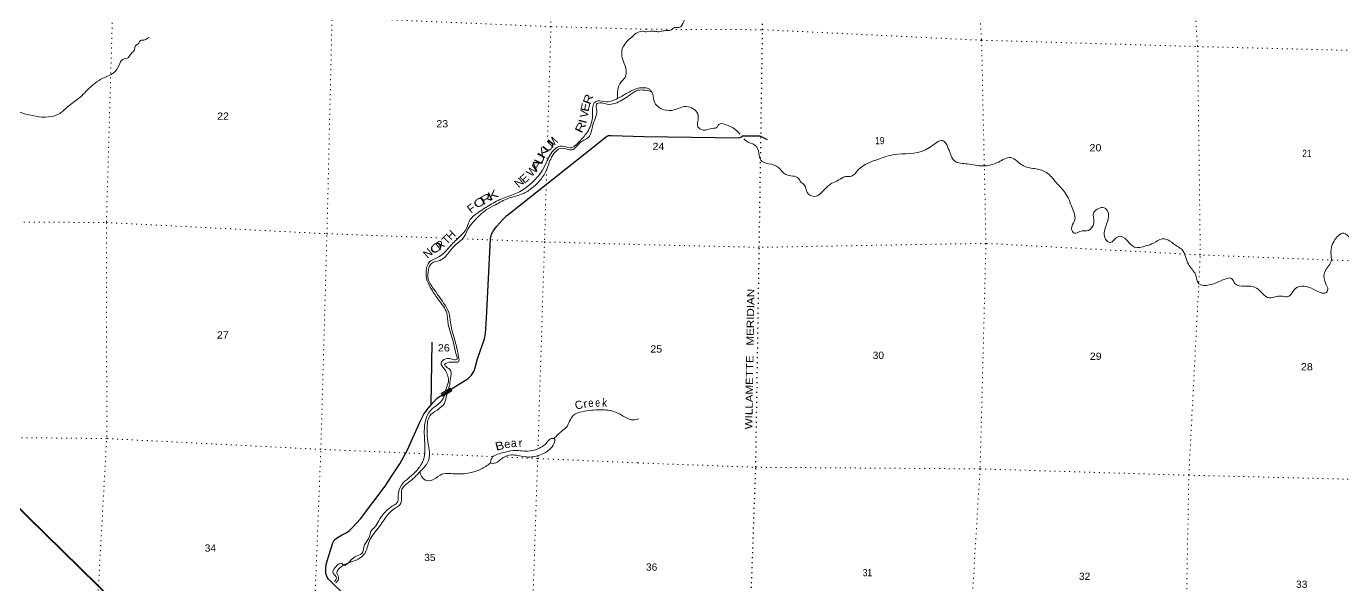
# Model space of a CAD drawing. Header units: feet. Extents: x -518066 to -250644, y -364975 to -177792.
# Drawn here: x -455800 to -423913, y -305448 to -291926 of the extents above; entities that cross this region are included whole.
import ezdxf
from ezdxf.enums import TextEntityAlignment as Align

# ---------------------------------------------------------------- set-up
doc = ezdxf.new("R2010")
doc.units = ezdxf.units.FT
doc.header["$LTSCALE"] = 80
doc.linetypes.add('DOTTED', pattern=[1.5, 0.3, -1.2])
for name, color, linetype, lineweight in [('26', 7, 'Continuous', 40), ('29', 7, 'Continuous', 25), ('31', 7, 'Continuous', 13), ('39', 7, 'Continuous', 13), ('41', 7, 'Continuous', 13), ('6', 7, 'DOTTED', 25), ('7', 7, 'DOTTED', 13)]:
    doc.layers.add(name, color=color, linetype=linetype, lineweight=lineweight)

msp = doc.modelspace()

# ---------------------------------------------------------------- linework, layer by layer
at = {"layer": '26'}
msp.add_lwpolyline([(-451953.97, -307540.74), (-456183.59, -303396.43)], dxfattribs=at)
at = {"layer": '29'}
msp.add_line((-445978.36, -299572.59), (-446005.13, -301100.76), dxfattribs=at)
for points in [[(-442025.31, -294816.42), (-441738.7, -294587), (-441711.6, -294574.49), (-441694.92, -294568.23), (-441630.31, -294566.15), (-440832.82, -294592.62)], [(-440832.82, -294592.62), (-438543.85, -294624.06), (-438515.21, -294618.82), (-438490.87, -294608.03), (-438468.99, -294592.94), (-438450.51, -294580.61), (-438436.34, -294579.38), (-438428.95, -294579.38)], [(-438428.95, -294579.38), (-438043.5, -294582.15), (-438025.63, -294584.62), (-438013.92, -294589.55), (-437853.7, -294663.51)], [(-444870.47, -299979.73), (-444703.7, -299491.72), (-444676.6, -299362.44), (-444651.59, -298995.42), (-444559.88, -297068.58), (-444530.69, -296960.12), (-444493.18, -296885.07), (-444401.46, -296764.1), (-444259.73, -296601.46), (-444159.67, -296509.69), (-444092.98, -296459.66), (-442025.31, -294816.42)], [(-446005.13, -301100.76), (-445854.27, -300938.97), (-445818.31, -300907.69), (-445779.24, -300880.58), (-445712.54, -300840.96), (-445522.86, -300722.1), (-445160.19, -300498.97), (-445097.64, -300453.08), (-445058.06, -300417.64), (-445018.43, -300375.92), (-444989.27, -300336.32), (-444959.03, -300282.08), (-444935.08, -300223.71), (-444870.47, -299979.73)], [(-446949.59, -302813.69), (-446749.5, -302521.72), (-446566.08, -302179.73), (-446265.94, -301512.43), (-446170.06, -301320.58), (-446126.28, -301253.84), (-446082.51, -301199.63), (-446005.13, -301100.76)], [(-448075.13, -305708.1), (-448458.65, -305341.09), (-448477.41, -305313.96), (-448514.92, -305263.92), (-448545.57, -305177.28), (-448548.27, -305140.88), (-448548.27, -305076.24), (-448544.1, -305013.68), (-448525.35, -304924.02), (-448377.36, -304431.87), (-448341.93, -304373.5), (-448289.82, -304323.44), (-448166.84, -304248.38), (-448056.37, -304189.98), (-447973, -304135.76), (-447908.39, -304073.22), (-447708.29, -303856.34), (-447108, -303063.92), (-446949.59, -302813.69)]]:
    msp.add_lwpolyline(points, dxfattribs=at)
at = {"layer": '31'}
for p, q in [((-445749.11, -300817.73), (-445534.89, -300688.85)), ((-445534.89, -300688.85), (-445496.23, -300753.11))]:
    msp.add_line(p, q, dxfattribs=at)
for points in [[(-445496.23, -300753.11), (-445710.45, -300881.99), (-445749.11, -300817.73)], [(-445537.62, -300699.82), (-445738.13, -300820.46), (-445707.71, -300871.01)], [(-445707.71, -300871), (-445507.2, -300750.37), (-445537.62, -300699.82)]]:
    msp.add_lwpolyline(points, dxfattribs=at)
at = {"layer": '39'}
for points in [[(-440784.28, -292062.88), (-440582.16, -292045.1), (-440475.95, -292059.35), (-440405.38, -292046.73), (-440296.45, -292024.85), (-440199.97, -292022.81), (-440098.2, -291956.55), (-439983.64, -291954.89), (-439876.31, -291810.33), (-439833.1, -291656.41), (-439796.89, -291552.61), (-439659.57, -291517.24), (-439547.91, -291356.69), (-439380.79, -291134.95), (-439315.87, -291001.58), (-439141.08, -290798.1), (-439152.04, -290641.06), (-439073.55, -290532.09), (-438997.97, -290469.31), (-438854.3, -290417.99), (-438711.74, -290422.93), (-438728.58, -290257.72), (-438583.01, -290109.93), (-438487.45, -289951.06), (-438383.28, -289864.74), (-438256.83, -289871.37), (-438022.32, -289900.32), (-437928.42, -289723.32), (-437735.31, -289508.15), (-437729.11, -289397.7), (-437611.08, -289321.72), (-437513.86, -289078.44), (-437457.34, -288962.99), (-437325.47, -288796.83), (-437174.55, -288683.32), (-437039.3, -288549.39), (-437033.58, -288463.06), (-436987.32, -288256.93), (-436961.47, -288066.47), (-436968.93, -287935.63), (-436970.57, -287814.97), (-436934.05, -287695.09), (-436854.01, -287507.75), (-436818.22, -287220.98), (-436772.51, -287042.99), (-436482.06, -286884.11), (-436256.63, -286762.09), (-436155.34, -286719.94), (-435929.95, -286599.93), (-435723.75, -286535.82), (-435594.14, -286484.2), (-435371.22, -286591.33), (-435164.96, -286728.26), (-434692.66, -286721.9), (-434460.28, -286756.84), (-434075.57, -286708.47), (-433851.17, -286638.7), (-433713.06, -286665.67), (-433558.63, -286475.84), (-433441.8, -286257.09), (-433172.94, -285868.56), (-432967.16, -285724.02), (-432774.86, -285651.58), (-432525.34, -285632.59), (-432384.91, -285643.53), (-432026.33, -285799.68), (-431558.31, -286010.37), (-430925.87, -286441.57), (-430518.66, -286679.15), (-430006.62, -286898.78), (-429659.48, -287227.61), (-429170.85, -287615.64), (-428728.16, -287888.13), (-428377.22, -288024.02), (-428168.13, -288221.33), (-427978.69, -288396.12), (-427833.82, -288487.57), (-427699.23, -288590.86), (-427446.83, -288833.3), (-427222.3, -288960.56), (-426982.95, -289049.93), (-426649.53, -289157.32), (-426645.59, -289161.42)], [(-424269.37, -298267.63), (-424353.98, -298074.89), (-424352.3, -297887.95), (-424194.31, -297619.78), (-424198.07, -297402.57), (-424122.35, -297128.69), (-423887.46, -296934.49), (-423729.36, -297068.42), (-423591.72, -297322.57), (-423321.63, -297585.47), (-423117.01, -297601.75), (-422963.2, -297341.54), (-422809.14, -297272.33), (-422697.27, -297407.33), (-422618.43, -297688.41), (-422372.66, -297757.81), (-422045.28, -297662.01), (-421625.4, -297359.02), (-421437.73, -297113.59), (-421542.18, -296908.38), (-421605.17, -296740.21), (-421511.04, -296653.68), (-421253.76, -296648.93), (-421069.04, -296757.27), (-420875.37, -296819.57), (-420761.75, -296763.6), (-420550.11, -296627.22), (-420387.03, -296610.47), (-420207.74, -296688.55), (-420107.77, -296815.26), (-420008.64, -296781.11), (-420022.63, -296573.74), (-420065.38, -296397.95), (-419984.36, -296262.9), (-419835.14, -296235.82), (-419737.58, -296076.99), (-419642.29, -295829.65), (-419651.16, -295566.09), (-419655.78, -295393.09), (-419522.93, -295176.68), (-419462.77, -294978.88), (-419393.12, -294809.42), (-419309.71, -294756.85), (-419173.82, -294896.36), (-418924.71, -295000.01), (-418660.69, -294856.66), (-418351.14, -294748.44), (-418235.55, -294694.52), (-417891.46, -294464.37), (-417472.46, -294205.59), (-417133.18, -294118.09), (-416710.36, -293869.44), (-416444.17, -293718.11), (-416186.09, -293570.62), (-415858.73, -293374.3), (-415509.83, -293104.03), (-415174.7, -292819.41), (-414600.82, -292551.76), (-414337.52, -292547.13), (-413782.14, -292606.81), (-413786.08, -292602.71), (-413304.77, -292648.81), (-412957.82, -292579.55), (-412439.18, -292260.5), (-412058.1, -291988.89), (-411739.74, -291637.57), (-411531.93, -291288), (-411386.73, -290955.24), (-411129.85, -290562.45), (-410934.22, -290423.73), (-410702.02, -290263.65), (-410467.34, -290182.02), (-410212.39, -290193.3), (-409889.15, -290205.99), (-409604.2, -290223.92), (-409415.42, -290330.34), (-409315.55, -290360.54), (-409262.08, -290361.45)], [(-441477.51, -293672.86), (-441475.72, -293470.54), (-441395.78, -293276.96), (-441293.16, -293162.23), (-441267.13, -293058.14), (-441317.21, -292827.95), (-441374.05, -292637.85), (-441363, -292473.15), (-441150.94, -292201.59), (-440884.71, -292045.67), (-440784.28, -292062.88)], [(-457204.89, -294042.13), (-457091.96, -294024.12), (-456811.79, -294095.71), (-456490.09, -293985.06), (-455887.71, -294028.47), (-455266.11, -294120.49), (-455021.59, -294052.65), (-454801.21, -293875.77), (-454534.13, -293673.61), (-454241.43, -293389.47), (-453901.51, -293162.53), (-453694.55, -293059.8), (-453554.35, -292869.35), (-453465.36, -292730.24), (-453327.69, -292678.5), (-453255.51, -292579.3), (-453183.73, -292502.2), (-453159.82, -292404.11), (-453074.08, -292333.31), (-453036.65, -292265.63), (-452950.12, -292261.21), (-452834.45, -292203.04), (-452836.5, -292205.01)], [(-445672.78, -300860.91), (-445639.53, -300725.2), (-445575.71, -300533.33), (-445649.17, -300262.48), (-445707.93, -300176.92), (-445754.73, -300097.62), (-445709.08, -300020.04), (-445567.4, -299968.38), (-445459.3, -299994.53), (-445366.7, -299988.21), (-445382.95, -299887.35), (-445396.29, -299846.88), (-445461.38, -299558.09), (-445582.26, -299131.51), (-445617.64, -298867.4), (-445808.99, -298556.15), (-445983.17, -298295.49), (-446089.96, -298088.37), (-446111.76, -297850.66), (-446033.31, -297628.9), (-445901.24, -297552.93), (-445726.51, -297453.62), (-445521.52, -297238.24), (-445296.28, -297015.19), (-445175.3, -296886.72), (-445045.55, -296607.6), (-444843.22, -296428.36), (-444525.89, -296227.14), (-444201.33, -296070.29), (-443889.53, -295951.42), (-443596.36, -295751.76), (-443298.57, -295409.4), (-443181.71, -295176.28), (-442971.16, -294876.54), (-442819.42, -294825.07), (-442635.25, -294868.72), (-442384.8, -294696.42), (-442208.01, -294484.53), (-442088.99, -294132.81), (-442082.98, -293913.72), (-442042.33, -293779.73), (-441955.02, -293733.1), (-441750.27, -293750.99), (-441469.31, -293669.75), (-441199.13, -293517.92), (-440982.27, -293423.43), (-440810.1, -293415.6)], [(-440811.32, -293474.9), (-440991.27, -293475.54), (-441176.19, -293582.71), (-441497.39, -293775.81), (-441765.37, -293807.02), (-441941.87, -293783.62), (-441988.79, -293820.95), (-441981.39, -293965.89), (-442021.1, -294158.21), (-442089.16, -294362.06), (-442161.69, -294589.97), (-442381.58, -294740.72), (-442581.82, -294915.97), (-442824.36, -294875.25), (-442982.82, -294964.81), (-443098.61, -295139.62), (-443227.13, -295461.01), (-443570.13, -295856.82), (-443805.85, -295993.2), (-444133.44, -296095.69), (-444433.77, -296246.96), (-444659.22, -296371.46), (-444863.48, -296546.64), (-444994.72, -296686.97), (-445108.13, -296841.72), (-445183.54, -297007.23), (-445445.47, -297257.75), (-445638.7, -297489.44), (-445783.39, -297595.34), (-445983.73, -297666.02), (-446058.98, -297823.49), (-446064.93, -298038.56), (-445938.66, -298280.23), (-445691.66, -298626.71), (-445567.21, -298858.29), (-445525.43, -299102.4), (-445413.07, -299554.97), (-445327.48, -299932.63), (-445333.63, -300049.16), (-445424.34, -300061.54), (-445601.5, -300074.33), (-445666.66, -300119.37), (-445625.41, -300172.42), (-445522.48, -300260.82), (-445524.07, -300457.87), (-445553.65, -300646.36), (-445605.26, -300820.09)], [(-440811.33, -293474.89), (-440649.48, -293523.45), (-440591.46, -293739.76), (-440356.42, -293945.65), (-440103.32, -293948.85), (-439812.45, -293870.4), (-439536.57, -294042.95), (-439536.27, -294231.94), (-439534.75, -294358.63), (-439407.72, -294437.65), (-439171.86, -294398.27), (-439068.8, -294368.22), (-439027.37, -294304.74), (-438842.63, -294310.55), (-438629.83, -294421.49), (-438513.49, -294537.87)], [(-440810.1, -293415.6), (-440719.23, -293441.2), (-440693.22, -293460.71), (-440647.7, -293524.68)], [(-438421.98, -294646.85), (-438364.12, -294702.4), (-438149.08, -294801.32), (-438052.62, -295004.35), (-438009.59, -295166.08), (-437818.41, -295252.45), (-437579.11, -295343.82), (-437403.73, -295518.33), (-437092.08, -295609.18), (-437037.55, -295696.75), (-436948.63, -295772.97), (-436887.81, -295949.14), (-436696.83, -296045.55), (-436480.84, -295893.18), (-436286.72, -295728.29), (-436130.52, -295653.1), (-435957.99, -295564.17), (-435815.19, -295557.06), (-435647.41, -295403.69), (-435151.97, -295140.46), (-434925.45, -295064.7), (-434689.55, -295023.32), (-433924.92, -294864.14), (-433606.07, -294691.77), (-433430.82, -294974.84), (-433308.57, -295194.49), (-433008.46, -295258.97), (-432621.63, -295307.14), (-432252.11, -295214.22), (-431954.61, -295105.75), (-431643.13, -295307.18), (-431339.12, -295377.77), (-431091.66, -295463.29), (-430855.33, -295705.39), (-430637.23, -295955.16), (-430463.64, -296322.63), (-430407.52, -296635.42), (-430481.7, -296830.92), (-430409.49, -296938.96), (-430277.99, -296893.42), (-430072.58, -296869.5), (-429944.49, -296691.19), (-429939.34, -296429.93), (-429822.96, -296335.82), (-429690.09, -296322.47), (-429595.79, -296430.97), (-429587.84, -296537.69), (-429652.77, -296773.59), (-429654.82, -297081.16), (-429547.91, -297161.77), (-429344.05, -297013.17), (-429146.85, -297099.66), (-428957.37, -297272.44), (-428683.59, -297245.91), (-428495.34, -297175.39), (-428286.34, -297071.13), (-427916.26, -297255.67), (-427801.36, -297338.45), (-427649.54, -297689.4), (-427481.58, -297934.11), (-427395.59, -298159.05), (-427145.06, -298190.34), (-426762.46, -298045.42), (-426605.45, -298030.56), (-426515.67, -298165.1), (-426297.71, -298217.84), (-426003.26, -298264.11), (-425690.49, -298501.75), (-425505, -298469.38), (-425370.28, -298464.11), (-425237.85, -298472.87), (-425139.62, -298382.41), (-425006.3, -298244.42), (-424787.03, -298230.84), (-424545.87, -298330.3), (-424301.52, -298369.5), (-424269.37, -298267.63)], [(-445605.26, -300820.09), (-445613.64, -300848.35), (-445671.65, -301052.4), (-445851.61, -301217.97), (-446025.1, -301359.53), (-446091.24, -301678.06), (-446076.83, -301990.04), (-446044.11, -302179.69), (-446056.96, -302442.89), (-446221.94, -302669.08), (-446514.57, -302949.19), (-446700.97, -303136.77), (-446714.07, -303303.44), (-446752.17, -303517.91), (-446855.96, -303586.36), (-447083.13, -303805.35), (-447281.23, -304083.21), (-447489.89, -304389.02), (-447604.04, -304694.58), (-447726.77, -304808.94), (-447998.26, -304922.53), (-448258.91, -305102.69), (-448277.73, -305142.56), (-448239.63, -305257.9), (-448247.2, -305342.22), (-448298.51, -305399.58), (-448303.33, -305407.46)], [(-447330.41, -304023.97), (-447123.5, -303704.05), (-446923.48, -303540.86), (-446821.63, -303468.35), (-446790.26, -303291.96), (-446711.19, -303036.02), (-446514.71, -302846.63), (-446309.97, -302645.32), (-446177.15, -302418.53), (-446145.01, -302199.93), (-446160.53, -301729.05), (-446123.15, -301444.18), (-446037.37, -301260.77), (-445873.85, -301115), (-445701.61, -300939.08), (-445672.78, -300860.9)], [(-443019.03, -301910.41), (-442835.13, -301734.72), (-442716.61, -301630.35), (-442556.7, -301351.78), (-442335.86, -301259.37), (-441890.68, -301213.37), (-441529.75, -301266.35), (-441296.76, -301389.34), (-441096.98, -301459.43), (-440964.42, -301430.24)], [(-444562.33, -302510.97), (-444525.78, -302380.93), (-444272.19, -302256.95), (-444003.7, -302197.61), (-443656.21, -302216.15), (-443403.79, -302156.5), (-443187.84, -302001.65), (-443089.68, -301910.97), (-442999.56, -301930.75), (-443013.24, -302018.98), (-443126.72, -302177.75), (-443406.84, -302323.36), (-443727.04, -302351.58), (-444055.97, -302307.24), (-444254.29, -302377.95), (-444487.93, -302510.35), (-444556.16, -302503.04)], [(-446272.04, -302720.69), (-446169.74, -302893.28), (-445997.44, -302926.65), (-445773.82, -302792.06), (-445419.45, -302764.48), (-445063.15, -302740.95), (-444792.1, -302651.48), (-444556.16, -302503.04)], [(-448336.17, -305374.09), (-448334.18, -305370.76), (-448286.48, -305291.21), (-448374.28, -305144.78), (-448348.76, -305068.83), (-448139.5, -304950.06), (-448137.57, -304954.12), (-447838.73, -304774.67), (-447670.33, -304691.34), (-447606.25, -304485.39), (-447485.93, -304282.51), (-447474.7, -304218.36), (-447330.41, -304023.97)]]:
    msp.add_spline(points, degree=3, dxfattribs=at)
at = {"layer": '6'}
msp.add_lwpolyline([(-438560.41, -316426.68), (-438520.13, -313215.88), (-438321.42, -307926.33), (-438130.11, -302604.46), (-438045.21, -297278.38), (-437965.43, -292008.49), (-437886.09, -286760.71), (-437778.38, -281398.92), (-437610.27, -276132.86), (-437441.65, -270840.68), (-437427.11, -270683.55)], dxfattribs=at)
at = {"layer": '7'}
for p, q in [((-443186.98, -295105.85), (-443189.51, -295190.68)), ((-445387.96, -297065.97), (-445351.44, -297067.33)), ((-444507.41, -302345.68), (-446034.21, -302281.56))]:
    msp.add_line(p, q, dxfattribs=at)
for points in [[(-453515.1, -270370.12), (-453562.73, -270667.27), (-453570.81, -275839.53), (-453378.42, -281043.67), (-453437.92, -286279.32), (-453707.95, -291482.89), (-453861.23, -296678.58), (-453851.25, -301853.18), (-454162.8, -307458.19), (-454288.35, -312787.13), (-454352.68, -316118.93)], [(-448882.25, -307750.75), (-448878.05, -307516.46), (-448665.75, -302171.05), (-448518.03, -296949.11), (-448394.1, -291708.63), (-448268.59, -286492.31), (-448156.21, -281223.45), (-448200.19, -275929.57), (-448025.09, -270639.76), (-448006.21, -270478.72)], [(-432503.74, -270777.21), (-432511.69, -271078.87), (-432804.86, -276267.97), (-432860.52, -281741.41), (-433055.72, -286954.64), (-432660.06, -292262.46), (-432554.11, -297182.32), (-432695.94, -302643.94), (-432982.44, -307332.11)], [(-427906.46, -316628.13), (-427873.12, -313412.93), (-427738.41, -308073.84), (-427639.75, -302798.28), (-427361.76, -297462.1), (-427427.05, -292416.42), (-427805.61, -287056.67), (-427678.51, -281831.99), (-427524.88, -276348.53), (-427269.58, -271178.73), (-427242.48, -270876.13)], [(-442750.55, -273076.77), (-442815.42, -276015.85), (-442972.97, -281304.03), (-443090.16, -286647.14), (-443092.3, -291934.14), (-443173.86, -294666.32)], [(-440782.81, -291996.69), (-443092.3, -291934.14), (-448394.1, -291708.63), (-453707.95, -291482.89), (-459027.68, -291468.2), (-464388.84, -291410.51), (-469773.09, -291296.09), (-472260.38, -291242.48)], [(-440782.81, -291996.69), (-437965.43, -292008.49), (-432660.06, -292262.46), (-427427.05, -292416.42), (-422430.56, -292541.38), (-417130.62, -292765.07), (-415613.66, -292834.22)], [(-443195.64, -295396.06), (-443247.87, -297145.87), (-443406.71, -302157.98)], [(-472369.96, -296480.77), (-469878.02, -296486.65), (-464566.45, -296617.82), (-459218.77, -296643.08), (-453861.23, -296678.58), (-448518.03, -296949.11), (-445812.44, -297050.12)], [(-445242.41, -297071.4), (-443247.87, -297145.87), (-440883.28, -297212.73)], [(-409402.81, -298228.4), (-412014.84, -298151.96), (-417074.51, -297868.87), (-422344.57, -297657.86), (-427361.76, -297462.1), (-432554.11, -297182.32), (-438045.21, -297278.38), (-440883.28, -297212.73)], [(-446149.34, -302276.73), (-448665.75, -302171.05), (-453854.29, -301909.44), (-459139.12, -301855.18), (-464541.32, -301842.98), (-470025.71, -301817.18), (-472478.08, -301791.8)], [(-440985.09, -302498.94), (-443414.12, -302391.6), (-444209.85, -302358.18)], [(-443411.89, -302324.48), (-443588.48, -307641.2), (-443688.61, -313119.42), (-443734.08, -315527.8)], [(-440985.09, -302498.94), (-438130.11, -302604.46), (-432695.94, -302643.94), (-427639.75, -302798.28), (-422422.3, -302925.78), (-417107.37, -303001), (-411886.97, -303182.85), (-409494.82, -303373.45)]]:
    msp.add_lwpolyline(points, dxfattribs=at)

# ---------------------------------------------------------------- texts
at = {"layer": '41'}
for s, rotation, width, p in [('R', 70.162, 1.25, (-442097.48, -293723.91)), ('E', 78.256, 1.2, (-442162.87, -293903.67)), ('R', 63.657, 1.35, (-442287.71, -294416.66)), ('I', 76.366, 1.25, (-442225.96, -294251.16)), ('K', 60.628, 1.5, (-443197.62, -295031.81)), ('U', 51.045, 1.6, (-443072.91, -294882.8)), ('A', 55.161, 1.6, (-443361.16, -295339.17)), ('U', 63.604, 1.3, (-443275.67, -295176.84)), ('K', 26.783, 1.4, (-444450.75, -296099.56)), ('O', 34, 1.35, (-444769.41, -296272.93)), ('R', 30.752, 1.45, (-444617.2, -296188.38)), ('O', 40.987, 1.5, (-445808.02, -297362.17)), ('r', 11.188, 1.1, (-442243.46, -301162.24)), ('e', 4.879, 0.85, (-442117.4, -301142.95)), ('e', 1.149, 0.75, (-441958.43, -301137.28)), ('k', 357.875, 0.9, (-441794.68, -301137.31)), ('B', 14.203, 1.2, (-444310.06, -302180.98)), ('a', 5.481, 0.95, (-443985.8, -302113.88))]:
    msp.add_text(s, height=200, rotation=rotation, dxfattribs=dict(at, width=width)).set_placement(p, align=Align.CENTER)
for s, rotation, p in [('V', 80.563, (-442189.28, -294062.6)), ('M', 45.975, (-442984.49, -294797.15)), ('W', 48.042, (-443475.96, -295492.43)), ('N', 40.7, (-443799.91, -295785.21)), ('E', 43.027, (-443666.54, -295683.78)), ('F', 37.317, (-444962.48, -296414.33)), ('H', 44.722, (-445449.31, -297049.57)), ('R', 38.681, (-445712.54, -297301.13)), ('T', 45.121, (-445562.68, -297168.91)), ('N', 41.005, (-446007.1, -297497.7)), ('C', 16.353, (-442388.22, -301189.15)), ('r', 1.082, (-443826.71, -302111.96)), ('e', 11.225, (-444132.84, -302138.89))]:
    msp.add_text(s, height=200, rotation=rotation, dxfattribs=at).set_placement(p, align=Align.CENTER)
at = {"layer": '6', "width": 1.2}
msp.add_text('WILLAMETTE   MERIDIAN', height=175, rotation=89.087, dxfattribs=at).set_placement((-438215.49, -301686.67))
at = {"layer": '7'}
for s, width, p in [('22', 1.1, (-451178.22, -294188.47)), ('23', 1.1, (-445867.5, -294373.89)), ('19', 0.85, (-435235.3, -294780.88)), ('24', 1.1, (-440631.47, -294922.47)), ('20', 1.1, (-430044.87, -294954.06)), ('21', 0.85, (-424890.84, -295090.42)), ('27', 1.1, (-451183.27, -299487.13)), ('26', 1.1, (-445829.26, -299799.61)), ('25', 1.1, (-440684.77, -299826.82)), ('30', 1.05, (-435297.02, -299980.26)), ('29', 1.1, (-430038.92, -300002.88)), ('28', 1.1, (-424923.21, -300257.83)), ('34', 1.05, (-451477.93, -304649.02)), ('35', 1.05, (-446161.76, -304876.31)), ('36', 1.05, (-440788.84, -305107.91)), ('31', 0.85, (-435535.99, -305243.36)), ('32', 1.05, (-430300.97, -305332.61)), ('33', 1.05, (-425042.38, -305524.49))]:
    msp.add_text(s, height=175, dxfattribs=dict(at, width=width)).set_placement(p)

doc.saveas('drawing.dxf')
